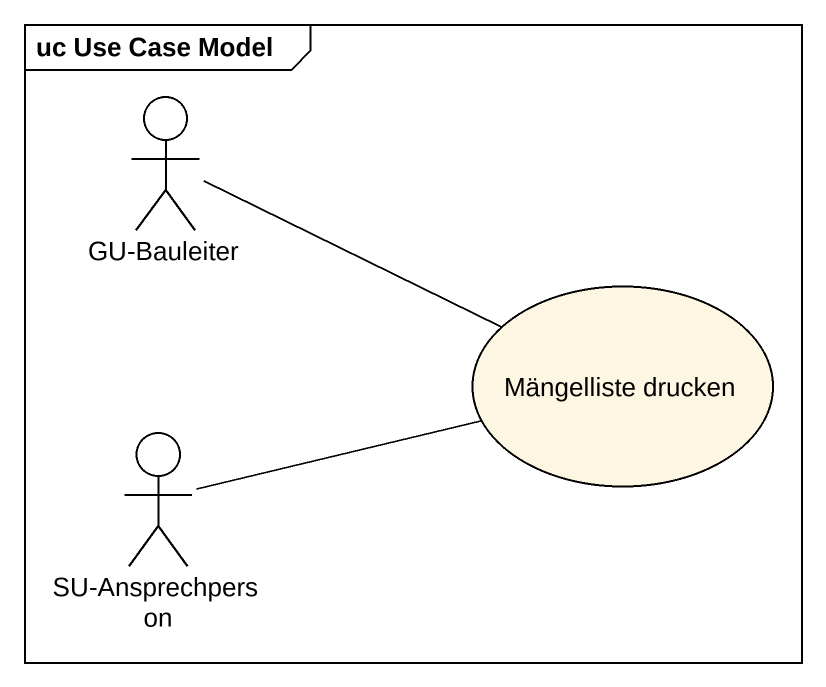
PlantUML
@startuml
mainframe uc Use Case Model
actor "GU-Bauleiter" as GU_Bauleiter
usecase "Mängelliste drucken" as Mängelliste_drucken
actor "SU-Ansprechperson" as SU_Ansprechperson
GU_Bauleiter -right- Mängelliste_drucken
SU_Ansprechperson -right- Mängelliste_drucken
@enduml
